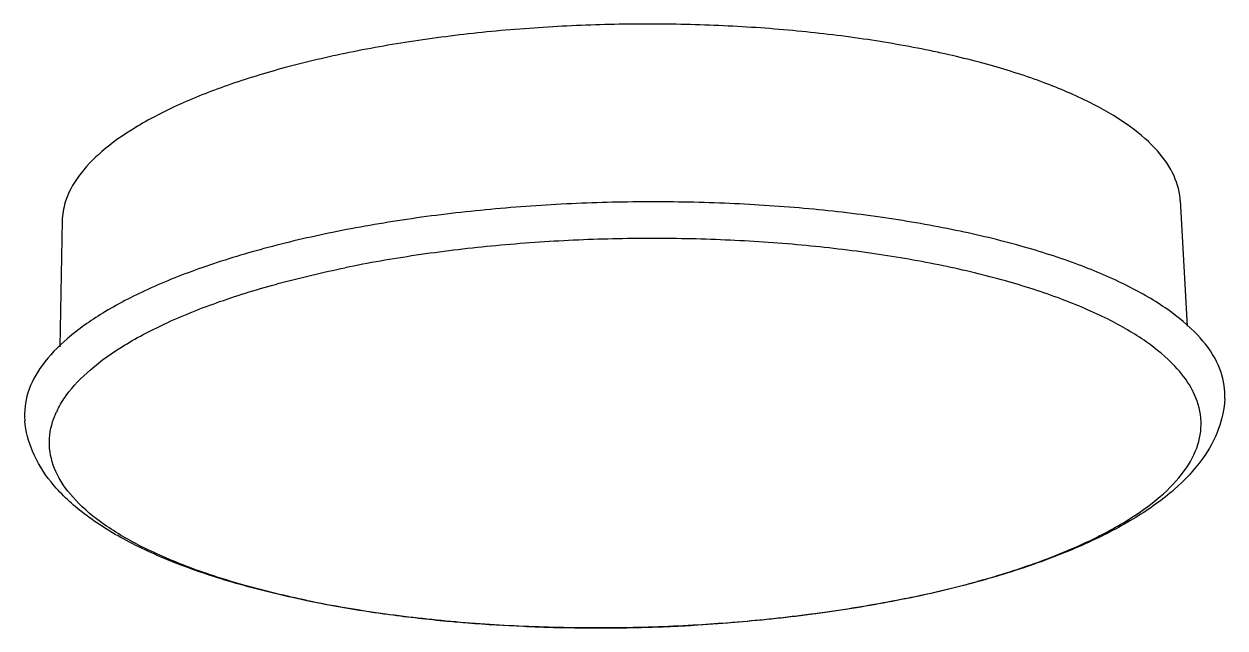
# Model space of a CAD drawing. Header units: millimetres. Extents: x -603 to 1798, y -1840 to -1013.
# Drawn here: x 426.56 to 437.17, y -1658.1 to -1652.77 of the extents above; entities that cross this region are included whole.
import ezdxf

# ---------------------------------------------------------------- set-up
doc = ezdxf.new("R2010")
doc.units = ezdxf.units.MM
doc.header["$MEASUREMENT"] = 0
doc.layers.get('0').update_dxf_attribs({"linetype": 'CONTINUOUS'})

# ---------------------------------------------------------------- blocks, each defined once
blk = doc.blocks.new('*U25')
at = {"color": 7}
for p, q in [((-14.29720617752218, 31.00839903765748), (-14.28356378272224, 31.01118031445756)), ((-14.28328410072208, 31.00964268855753), (-14.29683151662221, 31.00686265515756)), ((-6.836919316622243, 27.67257098575752), (-6.816028992722295, 28.78351721395754)), ((-16.70877690842235, 27.49201044815752), (-16.77032675732221, 28.60231043575757))]:
    blk.add_line(p, q, dxfattribs=at)
for centre, radius, start, end in [((-11.57184127312212, 16.39318504745748), 14.8756769723, 92.82191881939235, 93.23256005399075), ((-11.56646220192215, 16.2799015118575), 14.9890879608, 90.86110681230006, 92.82113669260082), ((-11.56522231332201, 16.21162708915753), 15.0573733082, 90.14995819369325, 90.86191990270349), ((-11.56461436012228, 16.42568464275755), 14.8433181249, 88.2633947255999, 90.15446747389976), ((-11.55554222532214, 16.75034791925751), 14.5185290561, 87.45587004549698, 88.26035245159683), ((-11.52818415312208, 17.30545920885751), 13.9627507893, 85.4473166712996, 87.46690983390864), ((-11.47781532002227, 17.96229763655751), 13.3039869153, 84.64628764469578, 85.43901722100227), ((-11.39098623262225, 18.83769671595755), 12.4243060336, 82.30926565490773, 84.6682945003946), ((-11.2769911581222, 19.71121151315751), 11.5433938015, 81.61642349500262, 82.28976275280976), ((-11.10191324992229, 20.84445806395755), 10.3967337345, 78.6561460444052, 81.6604026051999), ((-10.92021395752226, 21.7865567206575), 9.4373026184, 78.23774596560239, 78.6126886221006), ((-7.488938543322092, 29.68723795425754), 0.7747212162999999, 333.4387438035027, 334.8958662548038), ((-16.12382363702227, 29.53086876785753), 0.7816870672, 207.243910632802, 209.3526962733972)]:
    blk.add_arc(centre, radius, start, end, dxfattribs=at)
for points, start_tangent, end_tangent in [([(-14.28356378272224, 31.01118031445756), (-13.65123661422217, 31.12133665005754), (-12.9737241315222, 31.20309821225752), (-12.27625839152233, 31.25270638015755), (-11.57077191652229, 31.26951750855753), (-10.8693831353221, 31.25327262615755), (-10.18411883342242, 31.20411224765749), (-9.526585786622036, 31.12252636395752), (-8.907630938622106, 31.00920872825751), (-8.337369867922234, 30.86485551185754), (-7.824631120722188, 30.68961318345751), (-7.378062071922159, 30.48260164825754), (-7.009720672222102, 30.24319950805753), (-6.73866703592239, 29.97869575475752), (-6.575547940322167, 29.70791736085752), (-6.507628631022271, 29.43927487345755)], (0.9799721674543254, 0.1991345048324673), (0.09300553034305441, -0.9956655921169554)), ([(-14.28328410072208, 31.00964268855753), (-13.65538069872218, 31.11974357225748), (-12.99307900132226, 31.20056453075753), (-12.41066418572223, 31.2451930432575)], (0.979716576346359, 0.2003881983355535), (0.9984085765253243, 0.05639427560201227)), ([(-17.10245328652218, 29.24549095615751), (-17.04774630282213, 29.50740173225748), (-16.90339304052213, 29.77641671645753), (-16.65629019762218, 30.04463695665757), (-16.31545179632212, 30.29295144035754), (-15.8991413937224, 30.51305402325752), (-15.41868268202234, 30.70531918345753), (-14.88205139152228, 30.87051686405752), (-14.29720617752218, 31.00839903765748)], (0.05653319655600978, 0.9984007199953132), (0.9797165763526874, 0.200388198304613)), ([(-14.29683151662221, 31.00686265515756), (-14.86509255492228, 30.87231285075754), (-15.38996807082231, 30.71031225395754), (-15.84813321052206, 30.52665866275757), (-16.2310532243223, 30.32477319595753), (-16.53159503702227, 30.10841659805752), (-16.74416012312213, 29.88161918285752), (-16.86478879742208, 29.64860575725751), (-16.89123397582216, 29.41371692045752), (-16.82300303482225, 29.18132820695749), (-16.81879487402239, 29.17302850915755)], (-0.9794575330181259, -0.2016505418144147), (0.4576601305206041, -0.8891272152689197)), ([(-8.996409078022225, 31.02569388255753), (-8.451906171122118, 30.89352646805756), (-7.963131134522428, 30.73487883715754), (-7.545993641822179, 30.55412058275752), (-7.208264175222212, 30.35461888935757), (-6.956233995622142, 30.14009009585752), (-6.794597948422279, 29.91453046785753), (-6.726367007322096, 29.68214175435756), (-6.752812185822222, 29.44725291755756), (-6.787398894022317, 29.35855104635752)], (0.9790013654521506, -0.2038536888133861), (-0.4241940523469356, -0.9055713146701841)), ([(-9.225357859922042, 27.77363510425752), (-8.618792829822269, 27.91681597645757), (-8.071365345922231, 28.08581264455748), (-7.593913165322192, 28.27726270665758), (-7.195799352922222, 28.48716895365752), (-6.882427285022004, 28.71269285095755), (-6.660762481022175, 28.94913369885754), (-6.53502336772226, 29.19191338415752), (-6.507377394322248, 29.43649487215751), (-6.507628424122231, 29.43927508075754)], (0.9797165763528514, 0.2003881983038114), (-0.09232442931129031, 0.9957289790662642)), ([(-6.79598387542228, 29.34081799065748), (-6.873440860022129, 29.21423949195756), (-7.086005946222258, 28.98744207685755), (-7.386547758822189, 28.77108547885749), (-7.769467772722237, 28.56920001215749), (-8.227632912322406, 28.38554642085754), (-8.7525084282222, 28.22354582405754), (-9.334316882522216, 28.08621598635753)], (-0.4470846772666532, -0.8944916385038894), (-0.9797165763537812, -0.2003881982992656)), ([(-17.10223193052207, 29.24547936255752), (-17.10104441342219, 29.15750711575757), (-17.03002932872232, 28.91519196325751), (-16.86130354432225, 28.67971057875755), (-16.59822796952221, 28.45589428715752), (-16.24596892252202, 28.24794552065751), (-15.81122700082233, 28.05966827865754), (-15.30194477062196, 27.89443966675756), (-14.72822905062208, 27.75545384225748), (-14.1008553079223, 27.64519036065749), (-13.43045109962213, 27.56549909665753), (-12.72937900632223, 27.51792209995753), (-12.01053444692207, 27.50341042605751), (-11.28867254712213, 27.52224479775751), (-10.57391245862209, 27.57427918665755), (-9.881383127422168, 27.6586481063575), (-9.225357859922042, 27.77363510425752)], (-0.05869799103851623, -0.9982757864678691), (0.9797165763516688, 0.2003881983095937)), ([(-16.80515678602205, 29.14769803435755), (-16.66136698762239, 28.95576857895756), (-16.40933680802209, 28.74123978545751), (-16.07160734132231, 28.5417380920575), (-15.65446984862228, 28.36097983775758), (-15.16569481212218, 28.20233220675752), (-14.61438718582212, 28.06875050435755), (-14.01081678792207, 27.96272310495752), (-13.3662269927222, 27.88622509825754), (-12.69262528852232, 27.84068149755754), (-12.00255960062213, 27.82694069385755), (-11.30888454722208, 27.84525865235756), (-10.62452198192204, 27.89529414405754), (-9.962220284522118, 27.97611510255754), (-9.334316882522216, 28.08621598635753)], (0.4900661352578477, -0.8716852545921819), (0.9797165763509247, 0.2003881983132309)), ([(-9.370935479022137, 26.18414346245751), (-8.806045390122108, 26.31748180955751), (-8.295990685222023, 26.47493370485753), (-7.850996024322285, 26.65337774995751), (-7.480123388022093, 26.84895134675756), (-7.18830652482211, 27.05899966735754), (-6.981891332022315, 27.27920499965754), (-6.864804517422272, 27.50527865565752), (-6.837069484622134, 27.67262652105754)], (0.9797165763546415, 0.2003881982950593), (0.02156124030992949, 0.9997675294368674)), ([(-16.70874183532214, 27.49197476535753), (-16.70743439012222, 27.47339072535752), (-16.64141465592229, 27.24783256225751), (-16.48440319792235, 27.0285121041575), (-16.23942780942207, 26.81997048855752), (-15.91126028252211, 26.62616737345755), (-15.5061754501221, 26.45069244765753), (-15.03168110722208, 26.29672900735753), (-14.49736652942215, 26.16727056865753), (-13.9129030210222, 26.06453123815751), (-13.28852807342219, 25.99029391665752), (-12.63560310442222, 25.94596134375755), (-11.96608834392214, 25.93241737705753), (-11.29347397202218, 25.94994033875756), (-10.62720343012234, 25.99843227225747), (-9.981906302822154, 26.07704967615754), (-9.370935479022137, 26.18414346245751)], (0.05313068167635351, -0.9985875678500139), (0.9797165763516366, 0.2003881983097514))]:
    blk.add_spline(points, degree=3, dxfattribs=dict(at, start_tangent=start_tangent, end_tangent=end_tangent))

msp = doc.modelspace()

# ---------------------------------------------------------------- block references
at = {"rotation": 180}
msp.add_blockref('*U25', (420.0620315283342, -1626.834969519584), dxfattribs=at)

doc.saveas('drawing.dxf')
